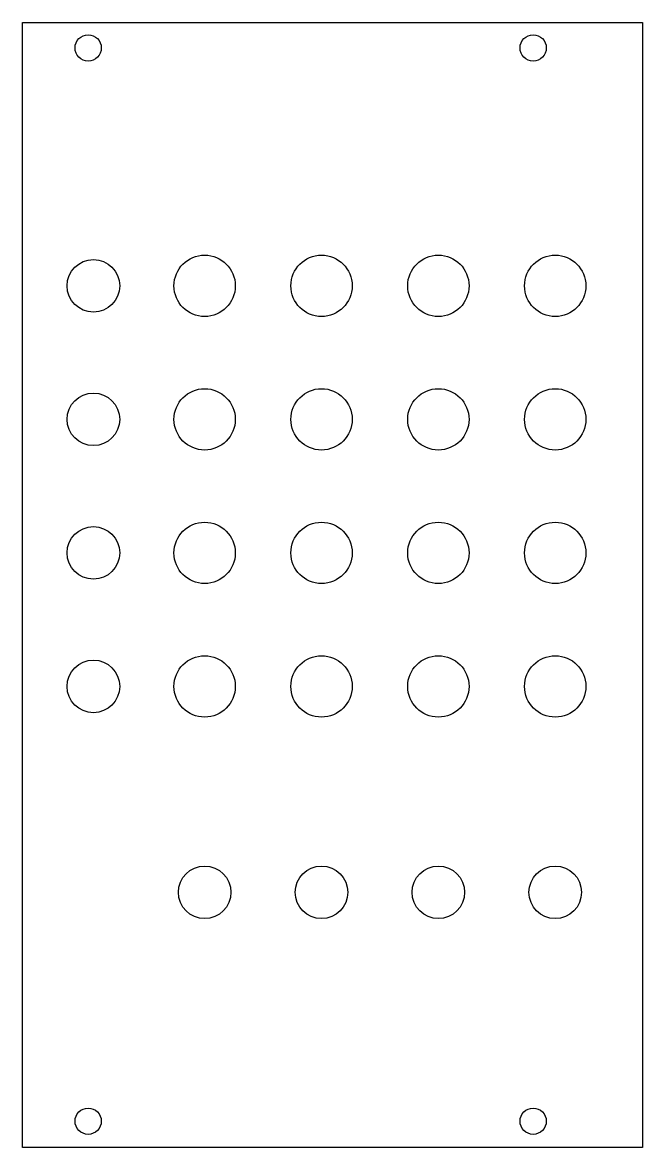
# Model space of a CAD drawing. Header units: millimetres. Extents: x 0 to 71, y 0 to 128.
import ezdxf

# ---------------------------------------------------------------- set-up
doc = ezdxf.new("R2010")
doc.units = ezdxf.units.MM
doc.layers.add('Contour', color=7, linetype='CONTINUOUS')

msp = doc.modelspace()

# ---------------------------------------------------------------- linework, layer by layer
at = {"layer": 'Contour', "color": 7, "linetype": 'CONTINUOUS'}
for p, q in [((0, 0), (0, 128.4)), ((0, 128.4), (70.78, 128.4)), ((70.78, 128.4), (70.78, 0)), ((70.78, 0), (0, 0))]:
    msp.add_line(p, q, dxfattribs=at)
for centre, radius in [((7.5, 125.5), 1.5), ((58.3, 125.5), 1.5), ((20.795, 98.345), 3.5), ((34.135, 98.345), 3.5), ((47.475, 98.345), 3.5), ((60.815, 98.345), 3.5), ((8.095, 98.345), 3), ((8.095, 83.105), 3), ((20.795, 83.105), 3.5), ((34.135, 83.105), 3.5), ((47.475, 83.105), 3.5), ((60.815, 83.105), 3.5), ((8.095, 67.865), 3), ((20.795, 67.865), 3.5), ((34.135, 67.865), 3.5), ((47.475, 67.865), 3.5), ((60.815, 67.865), 3.5), ((8.095, 52.625), 3), ((20.795, 52.625), 3.5), ((34.135, 52.625), 3.5), ((47.475, 52.625), 3.5), ((60.815, 52.625), 3.5), ((20.795, 29.125), 3), ((34.135, 29.125), 3), ((47.475, 29.125), 3), ((60.815, 29.125), 3), ((7.5, 3), 1.5), ((58.3, 3), 1.5)]:
    msp.add_circle(centre, radius, dxfattribs=at)

doc.saveas('drawing.dxf')
